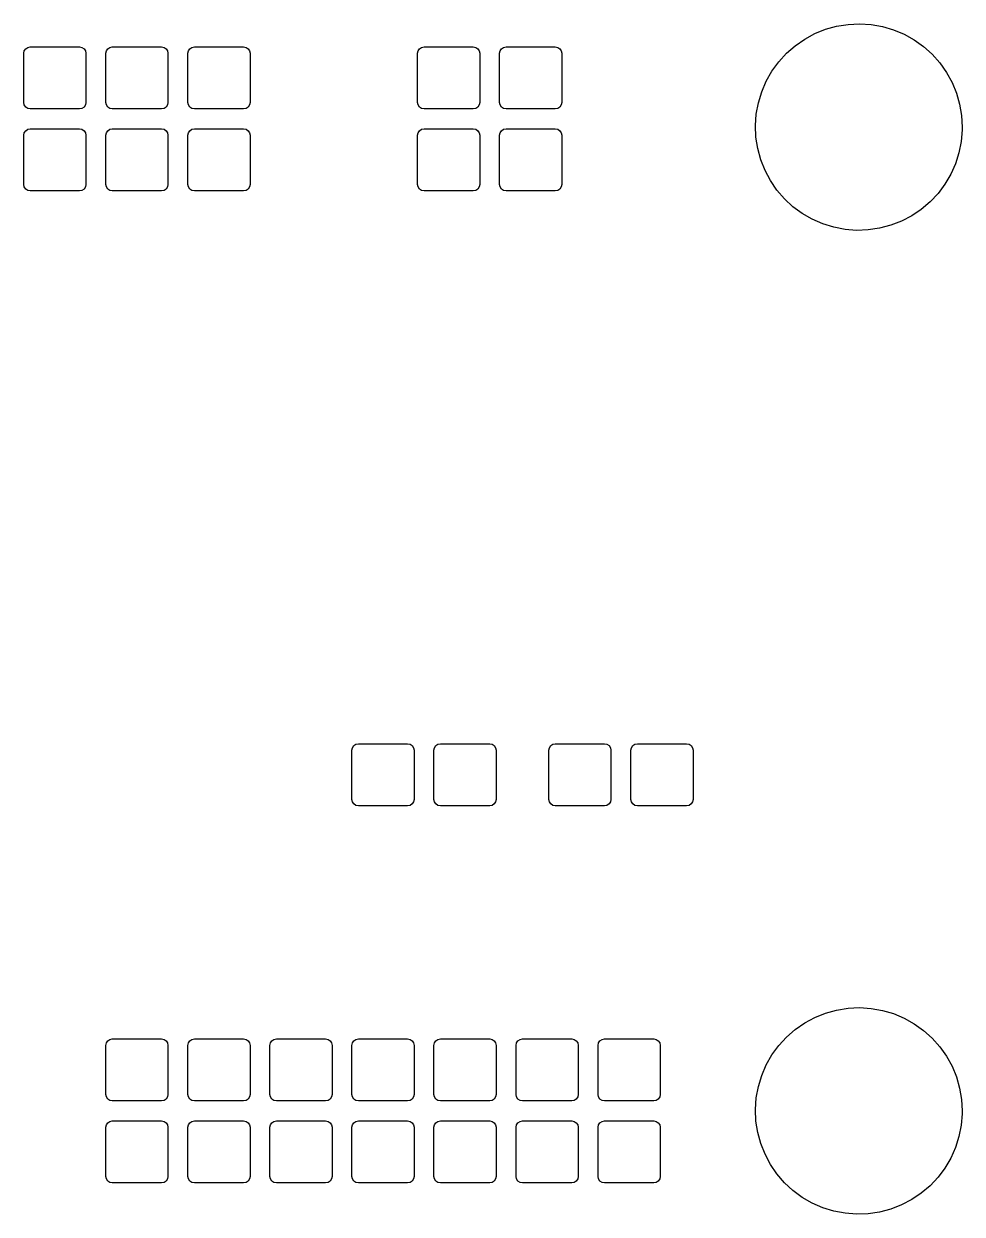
# Model space of a CAD drawing. Extents: x 0.28 to 2.54, y 0.32 to 1.78.
# Drawn here: x 1.392 to 2.536, y 0.324 to 1.776 of the extents above; entities that cross this region are included whole.
import ezdxf

# ---------------------------------------------------------------- set-up
doc = ezdxf.new("R2010")
doc.units = 0
doc.header["$MEASUREMENT"] = 0
doc.layers.add('BLACK', color=7, linetype='CONTINUOUS')

msp = doc.modelspace()

# ---------------------------------------------------------------- linework, layer by layer
at = {"layer": 'BLACK', "linetype": 'CONTINUOUS'}
for p, q in [((2.3694, 1.76926), (2.38295, 1.77305)), ((2.38295, 1.77305), (2.39683, 1.77529)), ((2.39683, 1.77529), (2.41088, 1.77598)), ((2.41088, 1.77598), (2.42492, 1.7751)), ((2.42492, 1.7751), (2.43877, 1.77266)), ((2.43877, 1.77266), (2.45226, 1.76868)), ((2.33244, 1.74928), (2.34399, 1.7573)), ((2.34399, 1.7573), (2.35636, 1.76399)), ((2.35636, 1.76399), (2.3694, 1.76926)), ((2.45226, 1.76868), (2.46523, 1.76323)), ((2.46523, 1.76323), (2.47751, 1.75637)), ((1.39213, 1.74), (1.39273, 1.74301)), ((1.39273, 1.74301), (1.39443, 1.74557)), ((1.39443, 1.74557), (1.39699, 1.74727)), ((1.39699, 1.74727), (1.4, 1.74787)), ((1.4, 1.74787), (1.46, 1.74787)), ((1.46, 1.74787), (1.46301, 1.74727)), ((1.46301, 1.74727), (1.46557, 1.74557)), ((1.46557, 1.74557), (1.46727, 1.74301)), ((1.46727, 1.74301), (1.46787, 1.74)), ((1.49213, 1.74), (1.49273, 1.74301)), ((1.49273, 1.74301), (1.49443, 1.74557)), ((1.49443, 1.74557), (1.49699, 1.74727)), ((1.49699, 1.74727), (1.5, 1.74787)), ((1.5, 1.74787), (1.56, 1.74787)), ((1.56, 1.74787), (1.56301, 1.74727)), ((1.56301, 1.74727), (1.56557, 1.74557)), ((1.56557, 1.74557), (1.56727, 1.74301)), ((1.56727, 1.74301), (1.56787, 1.74)), ((1.59213, 1.74), (1.59273, 1.74301)), ((1.59273, 1.74301), (1.59443, 1.74557)), ((1.59443, 1.74557), (1.59699, 1.74727)), ((1.59699, 1.74727), (1.6, 1.74787)), ((1.6, 1.74787), (1.66, 1.74787)), ((1.66, 1.74787), (1.66301, 1.74727)), ((1.66301, 1.74727), (1.66557, 1.74557)), ((1.66557, 1.74557), (1.66727, 1.74301)), ((1.66727, 1.74301), (1.66787, 1.74)), ((1.87213, 1.74), (1.87273, 1.74301)), ((1.87273, 1.74301), (1.87443, 1.74557)), ((1.87443, 1.74557), (1.87699, 1.74727)), ((1.87699, 1.74727), (1.88, 1.74787)), ((1.88, 1.74787), (1.94, 1.74787)), ((1.94, 1.74787), (1.94301, 1.74727)), ((1.94301, 1.74727), (1.94557, 1.74557)), ((1.94557, 1.74557), (1.94727, 1.74301)), ((1.94727, 1.74301), (1.94787, 1.74)), ((1.97213, 1.74), (1.97273, 1.74301)), ((1.97273, 1.74301), (1.97443, 1.74557)), ((1.97443, 1.74557), (1.97699, 1.74727)), ((1.97699, 1.74727), (1.98, 1.74787)), ((1.98, 1.74787), (2.04, 1.74787)), ((2.04, 1.74787), (2.04301, 1.74727)), ((2.04301, 1.74727), (2.04557, 1.74557)), ((2.04557, 1.74557), (2.04727, 1.74301)), ((2.04727, 1.74301), (2.04787, 1.74)), ((2.32185, 1.74001), (2.33244, 1.74928)), ((2.47751, 1.75637), (2.48894, 1.74818)), ((2.48894, 1.74818), (2.49939, 1.73877)), ((1.39213, 1.68), (1.39213, 1.74)), ((1.46787, 1.74), (1.46787, 1.68)), ((1.49213, 1.68), (1.49213, 1.74)), ((1.56787, 1.74), (1.56787, 1.68)), ((1.59213, 1.68), (1.59213, 1.74)), ((1.66787, 1.74), (1.66787, 1.68)), ((1.87213, 1.68), (1.87213, 1.74)), ((1.94787, 1.74), (1.94787, 1.68)), ((1.97213, 1.68), (1.97213, 1.74)), ((2.04787, 1.74), (2.04787, 1.68)), ((2.3041, 1.71825), (2.31237, 1.72963)), ((2.31237, 1.72963), (2.32185, 1.74001)), ((2.49939, 1.73877), (2.50873, 1.72825)), ((2.50873, 1.72825), (2.51684, 1.71676)), ((2.29715, 1.70602), (2.3041, 1.71825)), ((2.51684, 1.71676), (2.52362, 1.70444)), ((2.29161, 1.69309), (2.29715, 1.70602)), ((2.52362, 1.70444), (2.52898, 1.69143)), ((2.28755, 1.67962), (2.29161, 1.69309)), ((2.52898, 1.69143), (2.53285, 1.67791)), ((1.39273, 1.67699), (1.39213, 1.68)), ((1.39443, 1.67443), (1.39273, 1.67699)), ((1.39699, 1.67273), (1.39443, 1.67443)), ((1.4, 1.67213), (1.39699, 1.67273)), ((1.46, 1.67213), (1.4, 1.67213)), ((1.46301, 1.67273), (1.46, 1.67213)), ((1.46557, 1.67443), (1.46301, 1.67273)), ((1.46727, 1.67699), (1.46557, 1.67443)), ((1.46787, 1.68), (1.46727, 1.67699)), ((1.49273, 1.67699), (1.49213, 1.68)), ((1.49443, 1.67443), (1.49273, 1.67699)), ((1.49699, 1.67273), (1.49443, 1.67443)), ((1.5, 1.67213), (1.49699, 1.67273)), ((1.56, 1.67213), (1.5, 1.67213)), ((1.56301, 1.67273), (1.56, 1.67213)), ((1.56557, 1.67443), (1.56301, 1.67273)), ((1.56727, 1.67699), (1.56557, 1.67443)), ((1.56787, 1.68), (1.56727, 1.67699)), ((1.59273, 1.67699), (1.59213, 1.68)), ((1.59443, 1.67443), (1.59273, 1.67699)), ((1.59699, 1.67273), (1.59443, 1.67443)), ((1.6, 1.67213), (1.59699, 1.67273)), ((1.66, 1.67213), (1.6, 1.67213)), ((1.66301, 1.67273), (1.66, 1.67213)), ((1.66557, 1.67443), (1.66301, 1.67273)), ((1.66727, 1.67699), (1.66557, 1.67443)), ((1.66787, 1.68), (1.66727, 1.67699)), ((1.87273, 1.67699), (1.87213, 1.68)), ((1.87443, 1.67443), (1.87273, 1.67699)), ((1.87699, 1.67273), (1.87443, 1.67443)), ((1.88, 1.67213), (1.87699, 1.67273)), ((1.94, 1.67213), (1.88, 1.67213)), ((1.94301, 1.67273), (1.94, 1.67213)), ((1.94557, 1.67443), (1.94301, 1.67273)), ((1.94727, 1.67699), (1.94557, 1.67443)), ((1.94787, 1.68), (1.94727, 1.67699)), ((1.97273, 1.67699), (1.97213, 1.68)), ((1.97443, 1.67443), (1.97273, 1.67699)), ((1.97699, 1.67273), (1.97443, 1.67443)), ((1.98, 1.67213), (1.97699, 1.67273)), ((2.04, 1.67213), (1.98, 1.67213)), ((2.04301, 1.67273), (2.04, 1.67213)), ((2.04557, 1.67443), (2.04301, 1.67273)), ((2.04727, 1.67699), (2.04557, 1.67443)), ((2.04787, 1.68), (2.04727, 1.67699)), ((2.28501, 1.66579), (2.28755, 1.67962)), ((2.53285, 1.67791), (2.5352, 1.66404)), ((2.28403, 1.65176), (2.28501, 1.66579)), ((2.5352, 1.66404), (2.53598, 1.65)), ((1.39213, 1.64), (1.39273, 1.64301)), ((1.39273, 1.64301), (1.39443, 1.64557)), ((1.39443, 1.64557), (1.39699, 1.64727)), ((1.39699, 1.64727), (1.4, 1.64787)), ((1.4, 1.64787), (1.46, 1.64787)), ((1.46, 1.64787), (1.46301, 1.64727)), ((1.46301, 1.64727), (1.46557, 1.64557)), ((1.46557, 1.64557), (1.46727, 1.64301)), ((1.46727, 1.64301), (1.46787, 1.64)), ((1.49213, 1.64), (1.49273, 1.64301)), ((1.49273, 1.64301), (1.49443, 1.64557)), ((1.49443, 1.64557), (1.49699, 1.64727)), ((1.49699, 1.64727), (1.5, 1.64787)), ((1.5, 1.64787), (1.56, 1.64787)), ((1.56, 1.64787), (1.56301, 1.64727)), ((1.56301, 1.64727), (1.56557, 1.64557)), ((1.56557, 1.64557), (1.56727, 1.64301)), ((1.56727, 1.64301), (1.56787, 1.64)), ((1.59213, 1.64), (1.59273, 1.64301)), ((1.59273, 1.64301), (1.59443, 1.64557)), ((1.59443, 1.64557), (1.59699, 1.64727)), ((1.59699, 1.64727), (1.6, 1.64787)), ((1.6, 1.64787), (1.66, 1.64787)), ((1.66, 1.64787), (1.66301, 1.64727)), ((1.66301, 1.64727), (1.66557, 1.64557)), ((1.66557, 1.64557), (1.66727, 1.64301)), ((1.66727, 1.64301), (1.66787, 1.64)), ((1.87213, 1.64), (1.87273, 1.64301)), ((1.87273, 1.64301), (1.87443, 1.64557)), ((1.87443, 1.64557), (1.87699, 1.64727)), ((1.87699, 1.64727), (1.88, 1.64787)), ((1.88, 1.64787), (1.94, 1.64787)), ((1.94, 1.64787), (1.94301, 1.64727)), ((1.94301, 1.64727), (1.94557, 1.64557)), ((1.94557, 1.64557), (1.94727, 1.64301)), ((1.94727, 1.64301), (1.94787, 1.64)), ((1.97213, 1.64), (1.97273, 1.64301)), ((1.97273, 1.64301), (1.97443, 1.64557)), ((1.97443, 1.64557), (1.97699, 1.64727)), ((1.97699, 1.64727), (1.98, 1.64787)), ((1.98, 1.64787), (2.04, 1.64787)), ((2.04, 1.64787), (2.04301, 1.64727)), ((2.04301, 1.64727), (2.04557, 1.64557)), ((2.04557, 1.64557), (2.04727, 1.64301)), ((2.04727, 1.64301), (2.04787, 1.64)), ((2.28462, 1.63771), (2.28403, 1.65176)), ((2.53594, 1.64648), (2.53476, 1.63247)), ((2.53598, 1.65), (2.53594, 1.64648)), ((1.39213, 1.58), (1.39213, 1.64)), ((1.46787, 1.64), (1.46787, 1.58)), ((1.49213, 1.58), (1.49213, 1.64)), ((1.56787, 1.64), (1.56787, 1.58)), ((1.59213, 1.58), (1.59213, 1.64)), ((1.66787, 1.64), (1.66787, 1.58)), ((1.87213, 1.58), (1.87213, 1.64)), ((1.94787, 1.64), (1.94787, 1.58)), ((1.97213, 1.58), (1.97213, 1.64)), ((2.04787, 1.64), (2.04787, 1.58)), ((2.28677, 1.62381), (2.28462, 1.63771)), ((2.53476, 1.63247), (2.53203, 1.61867)), ((2.29046, 1.61023), (2.28677, 1.62381)), ((2.53203, 1.61867), (2.52777, 1.60526)), ((2.29563, 1.59716), (2.29046, 1.61023)), ((2.30224, 1.58474), (2.29563, 1.59716)), ((2.52777, 1.60526), (2.52205, 1.59241)), ((2.31018, 1.57313), (2.30224, 1.58474)), ((2.52205, 1.59241), (2.51493, 1.58028)), ((1.39273, 1.57699), (1.39213, 1.58)), ((1.39443, 1.57443), (1.39273, 1.57699)), ((1.39699, 1.57273), (1.39443, 1.57443)), ((1.4, 1.57213), (1.39699, 1.57273)), ((1.46, 1.57213), (1.4, 1.57213)), ((1.46301, 1.57273), (1.46, 1.57213)), ((1.46557, 1.57443), (1.46301, 1.57273)), ((1.46727, 1.57699), (1.46557, 1.57443)), ((1.46787, 1.58), (1.46727, 1.57699)), ((1.49273, 1.57699), (1.49213, 1.58)), ((1.49443, 1.57443), (1.49273, 1.57699)), ((1.49699, 1.57273), (1.49443, 1.57443)), ((1.5, 1.57213), (1.49699, 1.57273)), ((1.56, 1.57213), (1.5, 1.57213)), ((1.56301, 1.57273), (1.56, 1.57213)), ((1.56557, 1.57443), (1.56301, 1.57273)), ((1.56727, 1.57699), (1.56557, 1.57443)), ((1.56787, 1.58), (1.56727, 1.57699)), ((1.59273, 1.57699), (1.59213, 1.58)), ((1.59443, 1.57443), (1.59273, 1.57699)), ((1.59699, 1.57273), (1.59443, 1.57443)), ((1.6, 1.57213), (1.59699, 1.57273)), ((1.66, 1.57213), (1.6, 1.57213)), ((1.66301, 1.57273), (1.66, 1.57213)), ((1.66557, 1.57443), (1.66301, 1.57273)), ((1.66727, 1.57699), (1.66557, 1.57443)), ((1.66787, 1.58), (1.66727, 1.57699)), ((1.87273, 1.57699), (1.87213, 1.58)), ((1.87443, 1.57443), (1.87273, 1.57699)), ((1.87699, 1.57273), (1.87443, 1.57443)), ((1.88, 1.57213), (1.87699, 1.57273)), ((1.94, 1.57213), (1.88, 1.57213)), ((1.94301, 1.57273), (1.94, 1.57213)), ((1.94557, 1.57443), (1.94301, 1.57273)), ((1.94727, 1.57699), (1.94557, 1.57443)), ((1.94787, 1.58), (1.94727, 1.57699)), ((1.97273, 1.57699), (1.97213, 1.58)), ((1.97443, 1.57443), (1.97273, 1.57699)), ((1.97699, 1.57273), (1.97443, 1.57443)), ((1.98, 1.57213), (1.97699, 1.57273)), ((2.04, 1.57213), (1.98, 1.57213)), ((2.04301, 1.57273), (2.04, 1.57213)), ((2.04557, 1.57443), (2.04301, 1.57273)), ((2.04727, 1.57699), (2.04557, 1.57443)), ((2.04787, 1.58), (2.04727, 1.57699)), ((2.31937, 1.56248), (2.31018, 1.57313)), ((2.50651, 1.56902), (2.49688, 1.55877)), ((2.51493, 1.58028), (2.50651, 1.56902)), ((2.32969, 1.55293), (2.31937, 1.56248)), ((2.49688, 1.55877), (2.48617, 1.54965)), ((2.34102, 1.54458), (2.32969, 1.55293)), ((2.3532, 1.53755), (2.34102, 1.54458)), ((2.47451, 1.54178), (2.46204, 1.53527)), ((2.48617, 1.54965), (2.47451, 1.54178)), ((2.36609, 1.53192), (2.3532, 1.53755)), ((2.37952, 1.52776), (2.36609, 1.53192)), ((2.39334, 1.52512), (2.37952, 1.52776)), ((2.40736, 1.52404), (2.39334, 1.52512)), ((2.43533, 1.52659), (2.42142, 1.52453)), ((2.44893, 1.53018), (2.43533, 1.52659)), ((2.46204, 1.53527), (2.44893, 1.53018)), ((2.42142, 1.52453), (2.40736, 1.52404)), ((1.79213, 0.89), (1.79273, 0.893013)), ((1.79213, 0.83), (1.79213, 0.89)), ((1.79273, 0.893013), (1.79443, 0.895568)), ((1.79443, 0.895568), (1.79699, 0.897275)), ((1.79699, 0.897275), (1.8, 0.897874)), ((1.8, 0.897874), (1.86, 0.897874)), ((1.86, 0.897874), (1.86301, 0.897275)), ((1.86301, 0.897275), (1.86557, 0.895568)), ((1.86557, 0.895568), (1.86727, 0.893013)), ((1.86727, 0.893013), (1.86787, 0.89)), ((1.86787, 0.89), (1.86787, 0.83)), ((1.89213, 0.89), (1.89273, 0.893013)), ((1.89213, 0.83), (1.89213, 0.89)), ((1.89273, 0.893013), (1.89443, 0.895568)), ((1.89443, 0.895568), (1.89699, 0.897275)), ((1.89699, 0.897275), (1.9, 0.897874)), ((1.9, 0.897874), (1.96, 0.897874)), ((1.96, 0.897874), (1.96301, 0.897275)), ((1.96301, 0.897275), (1.96557, 0.895568)), ((1.96557, 0.895568), (1.96727, 0.893013)), ((1.96727, 0.893013), (1.96787, 0.89)), ((1.96787, 0.89), (1.96787, 0.83)), ((2.03213, 0.89), (2.03273, 0.893013)), ((2.03213, 0.83), (2.03213, 0.89)), ((2.03273, 0.893013), (2.03443, 0.895568)), ((2.03443, 0.895568), (2.03699, 0.897275)), ((2.03699, 0.897275), (2.04, 0.897874)), ((2.04, 0.897874), (2.1, 0.897874)), ((2.1, 0.897874), (2.10301, 0.897275)), ((2.10301, 0.897275), (2.10557, 0.895568)), ((2.10557, 0.895568), (2.10727, 0.893013)), ((2.10727, 0.893013), (2.10787, 0.89)), ((2.10787, 0.89), (2.10787, 0.83)), ((2.13213, 0.89), (2.13273, 0.893013)), ((2.13213, 0.83), (2.13213, 0.89)), ((2.13273, 0.893013), (2.13443, 0.895568)), ((2.13443, 0.895568), (2.13699, 0.897275)), ((2.13699, 0.897275), (2.14, 0.897874)), ((2.14, 0.897874), (2.2, 0.897874)), ((2.2, 0.897874), (2.20301, 0.897275)), ((2.20301, 0.897275), (2.20557, 0.895568)), ((2.20557, 0.895568), (2.20727, 0.893013)), ((2.20727, 0.893013), (2.20787, 0.89)), ((2.20787, 0.89), (2.20787, 0.83)), ((1.79273, 0.826987), (1.79213, 0.83)), ((1.86787, 0.83), (1.86727, 0.826987)), ((1.89273, 0.826987), (1.89213, 0.83)), ((1.96787, 0.83), (1.96727, 0.826987)), ((2.03273, 0.826987), (2.03213, 0.83)), ((2.10787, 0.83), (2.10727, 0.826987)), ((2.13273, 0.826987), (2.13213, 0.83)), ((2.20787, 0.83), (2.20727, 0.826987)), ((1.79443, 0.824432), (1.79273, 0.826987)), ((1.79699, 0.822725), (1.79443, 0.824432)), ((1.8, 0.822126), (1.79699, 0.822725)), ((1.86, 0.822126), (1.8, 0.822126)), ((1.86301, 0.822725), (1.86, 0.822126)), ((1.86557, 0.824432), (1.86301, 0.822725)), ((1.86727, 0.826987), (1.86557, 0.824432)), ((1.89443, 0.824432), (1.89273, 0.826987)), ((1.89699, 0.822725), (1.89443, 0.824432)), ((1.9, 0.822126), (1.89699, 0.822725)), ((1.96, 0.822126), (1.9, 0.822126)), ((1.96301, 0.822725), (1.96, 0.822126)), ((1.96557, 0.824432), (1.96301, 0.822725)), ((1.96727, 0.826987), (1.96557, 0.824432)), ((2.03443, 0.824432), (2.03273, 0.826987)), ((2.03699, 0.822725), (2.03443, 0.824432)), ((2.04, 0.822126), (2.03699, 0.822725)), ((2.1, 0.822126), (2.04, 0.822126)), ((2.10301, 0.822725), (2.1, 0.822126)), ((2.10557, 0.824432), (2.10301, 0.822725)), ((2.10727, 0.826987), (2.10557, 0.824432)), ((2.13443, 0.824432), (2.13273, 0.826987)), ((2.13699, 0.822725), (2.13443, 0.824432)), ((2.14, 0.822126), (2.13699, 0.822725)), ((2.2, 0.822126), (2.14, 0.822126)), ((2.20301, 0.822725), (2.2, 0.822126)), ((2.20557, 0.824432), (2.20301, 0.822725)), ((2.20727, 0.826987), (2.20557, 0.824432)), ((2.35636, 0.563994), (2.3694, 0.569263)), ((2.3694, 0.569263), (2.38295, 0.573045)), ((2.38295, 0.573045), (2.39683, 0.575294)), ((2.39683, 0.575294), (2.41088, 0.575981)), ((2.41088, 0.575981), (2.42492, 0.575098)), ((2.42492, 0.575098), (2.43877, 0.572656)), ((2.43877, 0.572656), (2.45226, 0.568684)), ((2.45226, 0.568684), (2.46523, 0.563234)), ((2.33244, 0.549277), (2.34399, 0.557304)), ((2.34399, 0.557304), (2.35636, 0.563994)), ((2.46523, 0.563234), (2.47751, 0.556372)), ((2.47751, 0.556372), (2.48894, 0.548184)), ((1.49443, 0.535568), (1.49699, 0.537275)), ((1.49699, 0.537275), (1.5, 0.537874)), ((1.5, 0.537874), (1.56, 0.537874)), ((1.56, 0.537874), (1.56301, 0.537275)), ((1.56301, 0.537275), (1.56557, 0.535568)), ((1.59443, 0.535568), (1.59699, 0.537275)), ((1.59699, 0.537275), (1.6, 0.537874)), ((1.6, 0.537874), (1.66, 0.537874)), ((1.66, 0.537874), (1.66301, 0.537275)), ((1.66301, 0.537275), (1.66557, 0.535568)), ((1.69443, 0.535568), (1.69699, 0.537275)), ((1.69699, 0.537275), (1.7, 0.537874)), ((1.7, 0.537874), (1.76, 0.537874)), ((1.76, 0.537874), (1.76301, 0.537275)), ((1.76301, 0.537275), (1.76557, 0.535568)), ((1.79443, 0.535568), (1.79699, 0.537275)), ((1.79699, 0.537275), (1.8, 0.537874)), ((1.8, 0.537874), (1.86, 0.537874)), ((1.86, 0.537874), (1.86301, 0.537275)), ((1.86301, 0.537275), (1.86557, 0.535568)), ((1.89443, 0.535568), (1.89699, 0.537275)), ((1.89699, 0.537275), (1.9, 0.537874)), ((1.9, 0.537874), (1.96, 0.537874)), ((1.96, 0.537874), (1.96301, 0.537275)), ((1.96301, 0.537275), (1.96557, 0.535568)), ((1.99443, 0.535568), (1.99699, 0.537275)), ((1.99699, 0.537275), (2, 0.537874)), ((2, 0.537874), (2.06, 0.537874)), ((2.06, 0.537874), (2.06301, 0.537275)), ((2.06301, 0.537275), (2.06557, 0.535568)), ((2.09443, 0.535568), (2.09699, 0.537275)), ((2.09699, 0.537275), (2.1, 0.537874)), ((2.1, 0.537874), (2.16, 0.537874)), ((2.16, 0.537874), (2.16301, 0.537275)), ((2.16301, 0.537275), (2.16557, 0.535568)), ((2.31237, 0.529626), (2.32185, 0.540012)), ((2.32185, 0.540012), (2.33244, 0.549277)), ((2.48894, 0.548184), (2.49939, 0.538773)), ((2.49939, 0.538773), (2.50873, 0.528255)), ((1.49213, 0.53), (1.49273, 0.533013)), ((1.49213, 0.47), (1.49213, 0.53)), ((1.49273, 0.533013), (1.49443, 0.535568)), ((1.56557, 0.535568), (1.56727, 0.533013)), ((1.56727, 0.533013), (1.56787, 0.53)), ((1.56787, 0.53), (1.56787, 0.47)), ((1.59213, 0.53), (1.59273, 0.533013)), ((1.59213, 0.47), (1.59213, 0.53)), ((1.59273, 0.533013), (1.59443, 0.535568)), ((1.66557, 0.535568), (1.66727, 0.533013)), ((1.66727, 0.533013), (1.66787, 0.53)), ((1.66787, 0.53), (1.66787, 0.47)), ((1.69213, 0.53), (1.69273, 0.533013)), ((1.69213, 0.47), (1.69213, 0.53)), ((1.69273, 0.533013), (1.69443, 0.535568)), ((1.76557, 0.535568), (1.76727, 0.533013)), ((1.76727, 0.533013), (1.76787, 0.53)), ((1.76787, 0.53), (1.76787, 0.47)), ((1.79213, 0.53), (1.79273, 0.533013)), ((1.79213, 0.47), (1.79213, 0.53)), ((1.79273, 0.533013), (1.79443, 0.535568)), ((1.86557, 0.535568), (1.86727, 0.533013)), ((1.86727, 0.533013), (1.86787, 0.53)), ((1.86787, 0.53), (1.86787, 0.47)), ((1.89213, 0.53), (1.89273, 0.533013)), ((1.89213, 0.47), (1.89213, 0.53)), ((1.89273, 0.533013), (1.89443, 0.535568)), ((1.96557, 0.535568), (1.96727, 0.533013)), ((1.96727, 0.533013), (1.96787, 0.53)), ((1.96787, 0.53), (1.96787, 0.47)), ((1.99213, 0.53), (1.99273, 0.533013)), ((1.99213, 0.47), (1.99213, 0.53)), ((1.99273, 0.533013), (1.99443, 0.535568)), ((2.06557, 0.535568), (2.06727, 0.533013)), ((2.06727, 0.533013), (2.06787, 0.53)), ((2.06787, 0.53), (2.06787, 0.47)), ((2.09213, 0.53), (2.09273, 0.533013)), ((2.09213, 0.47), (2.09213, 0.53)), ((2.09273, 0.533013), (2.09443, 0.535568)), ((2.16557, 0.535568), (2.16727, 0.533013)), ((2.16727, 0.533013), (2.16787, 0.53)), ((2.16787, 0.53), (2.16787, 0.47)), ((2.3041, 0.518247), (2.31237, 0.529626)), ((2.50873, 0.528255), (2.51684, 0.516761)), ((2.29715, 0.506017), (2.3041, 0.518247)), ((2.51684, 0.516761), (2.52362, 0.504436)), ((2.29161, 0.493089), (2.29715, 0.506017)), ((2.52362, 0.504436), (2.52898, 0.491432)), ((2.28501, 0.46579), (2.28755, 0.479624)), ((2.28755, 0.479624), (2.29161, 0.493089)), ((2.52898, 0.491432), (2.53285, 0.477912)), ((1.49273, 0.466987), (1.49213, 0.47)), ((1.49443, 0.464432), (1.49273, 0.466987)), ((1.56727, 0.466987), (1.56557, 0.464432)), ((1.56787, 0.47), (1.56727, 0.466987)), ((1.59273, 0.466987), (1.59213, 0.47)), ((1.59443, 0.464432), (1.59273, 0.466987)), ((1.66727, 0.466987), (1.66557, 0.464432)), ((1.66787, 0.47), (1.66727, 0.466987)), ((1.69273, 0.466987), (1.69213, 0.47)), ((1.69443, 0.464432), (1.69273, 0.466987)), ((1.76727, 0.466987), (1.76557, 0.464432)), ((1.76787, 0.47), (1.76727, 0.466987)), ((1.79273, 0.466987), (1.79213, 0.47)), ((1.79443, 0.464432), (1.79273, 0.466987)), ((1.86727, 0.466987), (1.86557, 0.464432)), ((1.86787, 0.47), (1.86727, 0.466987)), ((1.89273, 0.466987), (1.89213, 0.47)), ((1.89443, 0.464432), (1.89273, 0.466987)), ((1.96727, 0.466987), (1.96557, 0.464432)), ((1.96787, 0.47), (1.96727, 0.466987)), ((1.99273, 0.466987), (1.99213, 0.47)), ((1.99443, 0.464432), (1.99273, 0.466987)), ((2.06727, 0.466987), (2.06557, 0.464432)), ((2.06787, 0.47), (2.06727, 0.466987)), ((2.09273, 0.466987), (2.09213, 0.47)), ((2.09443, 0.464432), (2.09273, 0.466987)), ((2.16727, 0.466987), (2.16557, 0.464432)), ((2.16787, 0.47), (2.16727, 0.466987)), ((2.28403, 0.451759), (2.28501, 0.46579)), ((2.53285, 0.477912), (2.5352, 0.464043)), ((1.49699, 0.462725), (1.49443, 0.464432)), ((1.5, 0.462126), (1.49699, 0.462725)), ((1.56, 0.462126), (1.5, 0.462126)), ((1.56301, 0.462725), (1.56, 0.462126)), ((1.56557, 0.464432), (1.56301, 0.462725)), ((1.59699, 0.462725), (1.59443, 0.464432)), ((1.6, 0.462126), (1.59699, 0.462725)), ((1.66, 0.462126), (1.6, 0.462126)), ((1.66301, 0.462725), (1.66, 0.462126)), ((1.66557, 0.464432), (1.66301, 0.462725)), ((1.69699, 0.462725), (1.69443, 0.464432)), ((1.7, 0.462126), (1.69699, 0.462725)), ((1.76, 0.462126), (1.7, 0.462126)), ((1.76301, 0.462725), (1.76, 0.462126)), ((1.76557, 0.464432), (1.76301, 0.462725)), ((1.79699, 0.462725), (1.79443, 0.464432)), ((1.8, 0.462126), (1.79699, 0.462725)), ((1.86, 0.462126), (1.8, 0.462126)), ((1.86301, 0.462725), (1.86, 0.462126)), ((1.86557, 0.464432), (1.86301, 0.462725)), ((1.89699, 0.462725), (1.89443, 0.464432)), ((1.9, 0.462126), (1.89699, 0.462725)), ((1.96, 0.462126), (1.9, 0.462126)), ((1.96301, 0.462725), (1.96, 0.462126)), ((1.96557, 0.464432), (1.96301, 0.462725)), ((1.99699, 0.462725), (1.99443, 0.464432)), ((2, 0.462126), (1.99699, 0.462725)), ((2.06, 0.462126), (2, 0.462126)), ((2.06301, 0.462725), (2.06, 0.462126)), ((2.06557, 0.464432), (2.06301, 0.462725)), ((2.09699, 0.462725), (2.09443, 0.464432)), ((2.1, 0.462126), (2.09699, 0.462725)), ((2.16, 0.462126), (2.1, 0.462126)), ((2.16301, 0.462725), (2.16, 0.462126)), ((2.16557, 0.464432), (2.16301, 0.462725)), ((2.28462, 0.437706), (2.28403, 0.451759)), ((2.5352, 0.464043), (2.53598, 0.45)), ((1.49443, 0.435568), (1.49699, 0.437275)), ((1.49699, 0.437275), (1.5, 0.437874)), ((1.5, 0.437874), (1.56, 0.437874)), ((1.56, 0.437874), (1.56301, 0.437275)), ((1.56301, 0.437275), (1.56557, 0.435568)), ((1.59443, 0.435568), (1.59699, 0.437275)), ((1.59699, 0.437275), (1.6, 0.437874)), ((1.6, 0.437874), (1.66, 0.437874)), ((1.66, 0.437874), (1.66301, 0.437275)), ((1.66301, 0.437275), (1.66557, 0.435568)), ((1.69443, 0.435568), (1.69699, 0.437275)), ((1.69699, 0.437275), (1.7, 0.437874)), ((1.7, 0.437874), (1.76, 0.437874)), ((1.76, 0.437874), (1.76301, 0.437275)), ((1.76301, 0.437275), (1.76557, 0.435568)), ((1.79443, 0.435568), (1.79699, 0.437275)), ((1.79699, 0.437275), (1.8, 0.437874)), ((1.8, 0.437874), (1.86, 0.437874)), ((1.86, 0.437874), (1.86301, 0.437275)), ((1.86301, 0.437275), (1.86557, 0.435568)), ((1.89443, 0.435568), (1.89699, 0.437275)), ((1.89699, 0.437275), (1.9, 0.437874)), ((1.9, 0.437874), (1.96, 0.437874)), ((1.96, 0.437874), (1.96301, 0.437275)), ((1.96301, 0.437275), (1.96557, 0.435568)), ((1.99443, 0.435568), (1.99699, 0.437275)), ((1.99699, 0.437275), (2, 0.437874)), ((2, 0.437874), (2.06, 0.437874)), ((2.06, 0.437874), (2.06301, 0.437275)), ((2.06301, 0.437275), (2.06557, 0.435568)), ((2.09443, 0.435568), (2.09699, 0.437275)), ((2.09699, 0.437275), (2.1, 0.437874)), ((2.1, 0.437874), (2.16, 0.437874)), ((2.16, 0.437874), (2.16301, 0.437275)), ((2.16301, 0.437275), (2.16557, 0.435568)), ((2.28677, 0.423806), (2.28462, 0.437706)), ((2.53594, 0.446482), (2.53476, 0.432466)), ((2.53598, 0.45), (2.53594, 0.446482)), ((1.49213, 0.43), (1.49273, 0.433013)), ((1.49213, 0.37), (1.49213, 0.43)), ((1.49273, 0.433013), (1.49443, 0.435568)), ((1.56557, 0.435568), (1.56727, 0.433013)), ((1.56727, 0.433013), (1.56787, 0.43)), ((1.56787, 0.43), (1.56787, 0.37)), ((1.59213, 0.43), (1.59273, 0.433013)), ((1.59213, 0.37), (1.59213, 0.43)), ((1.59273, 0.433013), (1.59443, 0.435568)), ((1.66557, 0.435568), (1.66727, 0.433013)), ((1.66727, 0.433013), (1.66787, 0.43)), ((1.66787, 0.43), (1.66787, 0.37)), ((1.69213, 0.43), (1.69273, 0.433013)), ((1.69213, 0.37), (1.69213, 0.43)), ((1.69273, 0.433013), (1.69443, 0.435568)), ((1.76557, 0.435568), (1.76727, 0.433013)), ((1.76727, 0.433013), (1.76787, 0.43)), ((1.76787, 0.43), (1.76787, 0.37)), ((1.79213, 0.43), (1.79273, 0.433013)), ((1.79213, 0.37), (1.79213, 0.43)), ((1.79273, 0.433013), (1.79443, 0.435568)), ((1.86557, 0.435568), (1.86727, 0.433013)), ((1.86727, 0.433013), (1.86787, 0.43)), ((1.86787, 0.43), (1.86787, 0.37)), ((1.89213, 0.43), (1.89273, 0.433013)), ((1.89213, 0.37), (1.89213, 0.43)), ((1.89273, 0.433013), (1.89443, 0.435568)), ((1.96557, 0.435568), (1.96727, 0.433013)), ((1.96727, 0.433013), (1.96787, 0.43)), ((1.96787, 0.43), (1.96787, 0.37)), ((1.99213, 0.43), (1.99273, 0.433013)), ((1.99213, 0.37), (1.99213, 0.43)), ((1.99273, 0.433013), (1.99443, 0.435568)), ((2.06557, 0.435568), (2.06727, 0.433013)), ((2.06727, 0.433013), (2.06787, 0.43)), ((2.06787, 0.43), (2.06787, 0.37)), ((2.09213, 0.43), (2.09273, 0.433013)), ((2.09213, 0.37), (2.09213, 0.43)), ((2.09273, 0.433013), (2.09443, 0.435568)), ((2.16557, 0.435568), (2.16727, 0.433013)), ((2.16727, 0.433013), (2.16787, 0.43)), ((2.16787, 0.43), (2.16787, 0.37)), ((2.29046, 0.410233), (2.28677, 0.423806)), ((2.53476, 0.432466), (2.53203, 0.418669)), ((2.29563, 0.397156), (2.29046, 0.410233)), ((2.53203, 0.418669), (2.52777, 0.405262)), ((2.30224, 0.384737), (2.29563, 0.397156)), ((2.52205, 0.392413), (2.51493, 0.380281)), ((2.52777, 0.405262), (2.52205, 0.392413)), ((2.31018, 0.373131), (2.30224, 0.384737)), ((2.51493, 0.380281), (2.50651, 0.369019)), ((1.49273, 0.366987), (1.49213, 0.37)), ((1.49443, 0.364432), (1.49273, 0.366987)), ((1.49699, 0.362725), (1.49443, 0.364432)), ((1.56557, 0.364432), (1.56301, 0.362725)), ((1.56727, 0.366987), (1.56557, 0.364432)), ((1.56787, 0.37), (1.56727, 0.366987)), ((1.59273, 0.366987), (1.59213, 0.37)), ((1.59443, 0.364432), (1.59273, 0.366987)), ((1.59699, 0.362725), (1.59443, 0.364432)), ((1.66557, 0.364432), (1.66301, 0.362725)), ((1.66727, 0.366987), (1.66557, 0.364432)), ((1.66787, 0.37), (1.66727, 0.366987)), ((1.69273, 0.366987), (1.69213, 0.37)), ((1.69443, 0.364432), (1.69273, 0.366987)), ((1.69699, 0.362725), (1.69443, 0.364432)), ((1.76557, 0.364432), (1.76301, 0.362725)), ((1.76727, 0.366987), (1.76557, 0.364432)), ((1.76787, 0.37), (1.76727, 0.366987)), ((1.79273, 0.366987), (1.79213, 0.37)), ((1.79443, 0.364432), (1.79273, 0.366987)), ((1.79699, 0.362725), (1.79443, 0.364432)), ((1.86557, 0.364432), (1.86301, 0.362725)), ((1.86727, 0.366987), (1.86557, 0.364432)), ((1.86787, 0.37), (1.86727, 0.366987)), ((1.89273, 0.366987), (1.89213, 0.37)), ((1.89443, 0.364432), (1.89273, 0.366987)), ((1.89699, 0.362725), (1.89443, 0.364432)), ((1.96557, 0.364432), (1.96301, 0.362725)), ((1.96727, 0.366987), (1.96557, 0.364432)), ((1.96787, 0.37), (1.96727, 0.366987)), ((1.99273, 0.366987), (1.99213, 0.37)), ((1.99443, 0.364432), (1.99273, 0.366987)), ((1.99699, 0.362725), (1.99443, 0.364432)), ((2.06557, 0.364432), (2.06301, 0.362725)), ((2.06727, 0.366987), (2.06557, 0.364432)), ((2.06787, 0.37), (2.06727, 0.366987)), ((2.09273, 0.366987), (2.09213, 0.37)), ((2.09443, 0.364432), (2.09273, 0.366987)), ((2.09699, 0.362725), (2.09443, 0.364432)), ((2.16557, 0.364432), (2.16301, 0.362725)), ((2.16727, 0.366987), (2.16557, 0.364432)), ((2.16787, 0.37), (2.16727, 0.366987)), ((2.31937, 0.362484), (2.31018, 0.373131)), ((2.50651, 0.369019), (2.49688, 0.358766)), ((1.5, 0.362126), (1.49699, 0.362725)), ((1.56, 0.362126), (1.5, 0.362126)), ((1.56301, 0.362725), (1.56, 0.362126)), ((1.6, 0.362126), (1.59699, 0.362725)), ((1.66, 0.362126), (1.6, 0.362126)), ((1.66301, 0.362725), (1.66, 0.362126)), ((1.7, 0.362126), (1.69699, 0.362725)), ((1.76, 0.362126), (1.7, 0.362126)), ((1.76301, 0.362725), (1.76, 0.362126)), ((1.8, 0.362126), (1.79699, 0.362725)), ((1.86, 0.362126), (1.8, 0.362126)), ((1.86301, 0.362725), (1.86, 0.362126)), ((1.9, 0.362126), (1.89699, 0.362725)), ((1.96, 0.362126), (1.9, 0.362126)), ((1.96301, 0.362725), (1.96, 0.362126)), ((2, 0.362126), (1.99699, 0.362725)), ((2.06, 0.362126), (2, 0.362126)), ((2.06301, 0.362725), (2.06, 0.362126)), ((2.1, 0.362126), (2.09699, 0.362725)), ((2.16, 0.362126), (2.1, 0.362126)), ((2.16301, 0.362725), (2.16, 0.362126)), ((2.32969, 0.352927), (2.31937, 0.362484)), ((2.34102, 0.344581), (2.32969, 0.352927)), ((2.48617, 0.34965), (2.47451, 0.341785)), ((2.49688, 0.358766), (2.48617, 0.34965)), ((2.3532, 0.337548), (2.34102, 0.344581)), ((2.36609, 0.331917), (2.3532, 0.337548)), ((2.46204, 0.335268), (2.44893, 0.330182)), ((2.47451, 0.341785), (2.46204, 0.335268)), ((2.37952, 0.327758), (2.36609, 0.331917)), ((2.39334, 0.325122), (2.37952, 0.327758)), ((2.40736, 0.324043), (2.39334, 0.325122)), ((2.42142, 0.324534), (2.40736, 0.324043)), ((2.43533, 0.326589), (2.42142, 0.324534)), ((2.44893, 0.330182), (2.43533, 0.326589))]:
    msp.add_line(p, q, dxfattribs=at)

doc.saveas('drawing.dxf')
